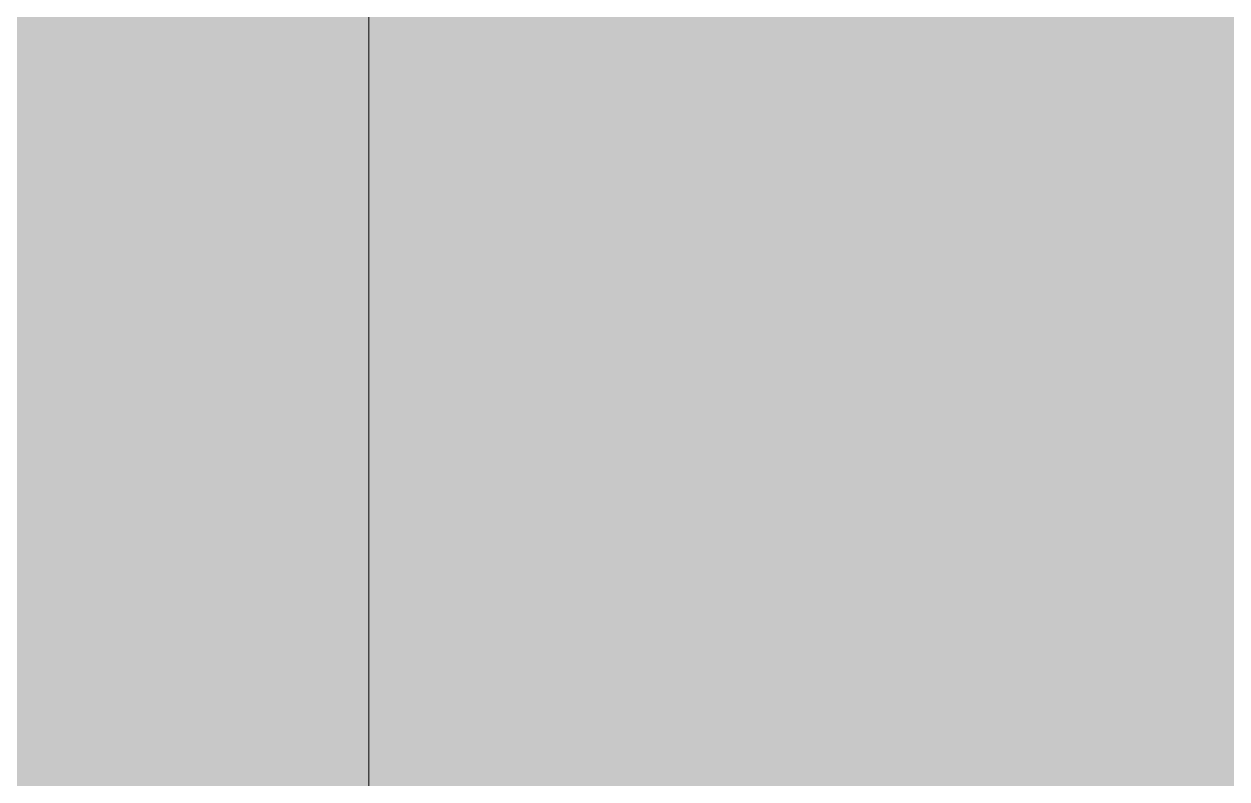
# Model space of a CAD drawing. Header units: inches. Extents: x -4169 to -1846, y 9706 to 12377.
# Drawn here: x -3465.188287 to -3465.185541, y 10414.041119 to 10414.042842 of the extents above; entities that cross this region are included whole.
import ezdxf

# ---------------------------------------------------------------- set-up
doc = ezdxf.new("R2010")
doc.units = ezdxf.units.IN
doc.header["$MEASUREMENT"] = 0
for name, color, linetype, lineweight in [('P-PIPE', 3, 'Continuous', 9), ('P-PIPE-1', 3, 'Continuous', 5), ('S-BEAM', 12, 'Continuous', 9)]:
    doc.layers.add(name, color=color, linetype=linetype, lineweight=lineweight)

# ---------------------------------------------------------------- blocks, each defined once
blk = doc.blocks.new('Dimension Lumber - LVL - 3_5X5_5-V117-ENLARGED RCP - 1ST FLOOR PLAN')
at = {"layer": 'S-BEAM'}
h = blk.add_hatch(color=256, dxfattribs=at)
h.paths.add_polyline_path([(29.7068966, -1.75), (34.9, -1.75), (34.9, 1.75), (-11.9961226, 1.75), (-11.9961226, -1.75), (25.9, -1.75)], flags=0)
h.paths.add_polyline_path([(-36.65, -1.75), (-22.6137633, -1.75), (-22.6137633, 1.75), (-36.65, 1.75)], flags=0)
h.paths.add_polyline_path([(-20.2387633, -1.75), (-18.6137633, -1.75), (-18.6137633, 1.75), (-20.2387633, 1.75)], flags=0)
h.paths.add_polyline_path([(-16.2387633, -1.75), (-14.3711226, -1.75), (-14.3711226, 1.75), (-16.2387633, 1.75)], flags=0)

msp = doc.modelspace()

# ---------------------------------------------------------------- hatches: boundary and pattern name
at = {"layer": 'P-PIPE-1'}
h = msp.add_hatch(color=256, dxfattribs=at)
h.paths.add_polyline_path([(-3465.1875, 10411.1208646), (-3464, 10411.1208646), (-3464, 10649.8579276), (-3465.1875, 10649.8579276), (-3465.1875, 10412.0393961)], flags=0)
h.paths.add_polyline_path([(-3465.0284052, 10668.8079276), (-3464, 10668.8079276), (-3464, 10669.0579276), (-3465.1875, 10669.0579276), (-3465.1875, 10668.8079276), (-3465.0575546, 10668.8079276)], flags=0)
h.paths.add_polyline_path([(-3464.8396893, 10707.2079276), (-3464, 10707.2079276), (-3464, 10707.4579276), (-3465.1875, 10707.4579276), (-3465.1583798, 10707.2079276), (-3464.8925916, 10707.2079276)], flags=0)
h.paths.add_polyline_path([(-3464, 10726.4079276), (-3464, 10949.9708646), (-3465.1875, 10949.9708646), (-3465.1590802, 10726.4079276), (-3464.0914774, 10726.4079276)], flags=0)
h.paths.add_polyline_path([(-3465.0284052, 10968.9208646), (-3464, 10968.9208646), (-3464, 10969.1708646), (-3465.1875, 10969.1708646), (-3465.1679256, 10968.9208646), (-3465.0896476, 10968.9208646)], flags=0)
h.paths.add_polyline_path([(-3464.1693037, 11007.3208646), (-3464, 11007.3208646), (-3464, 11007.5708646), (-3465.1875, 11007.5708646), (-3465.1693262, 11007.3208646), (-3464.1839746, 11007.3208646)], flags=0)
h.paths.add_polyline_path([(-3464.8396893, 11026.5208646), (-3464, 11026.5208646), (-3464, 11122.1893961), (-3465.1875, 11122.1893961), (-3465.1700265, 11026.5208646), (-3464.9469103, 11026.5208646)], flags=0)

# ---------------------------------------------------------------- linework, layer by layer
at = {"layer": 'P-PIPE'}
msp.add_line((-3465.1875, 10411.1208646), (-3465.1875, 10649.8579276), dxfattribs=at)

# ---------------------------------------------------------------- block references
at = {"layer": 'S-BEAM'}
msp.add_blockref('Dimension Lumber - LVL - 3_5X5_5-V117-ENLARGED RCP - 1ST FLOOR PLAN', (-3442.5737367, 10415.7893961), dxfattribs=at)

doc.saveas('drawing.dxf')
